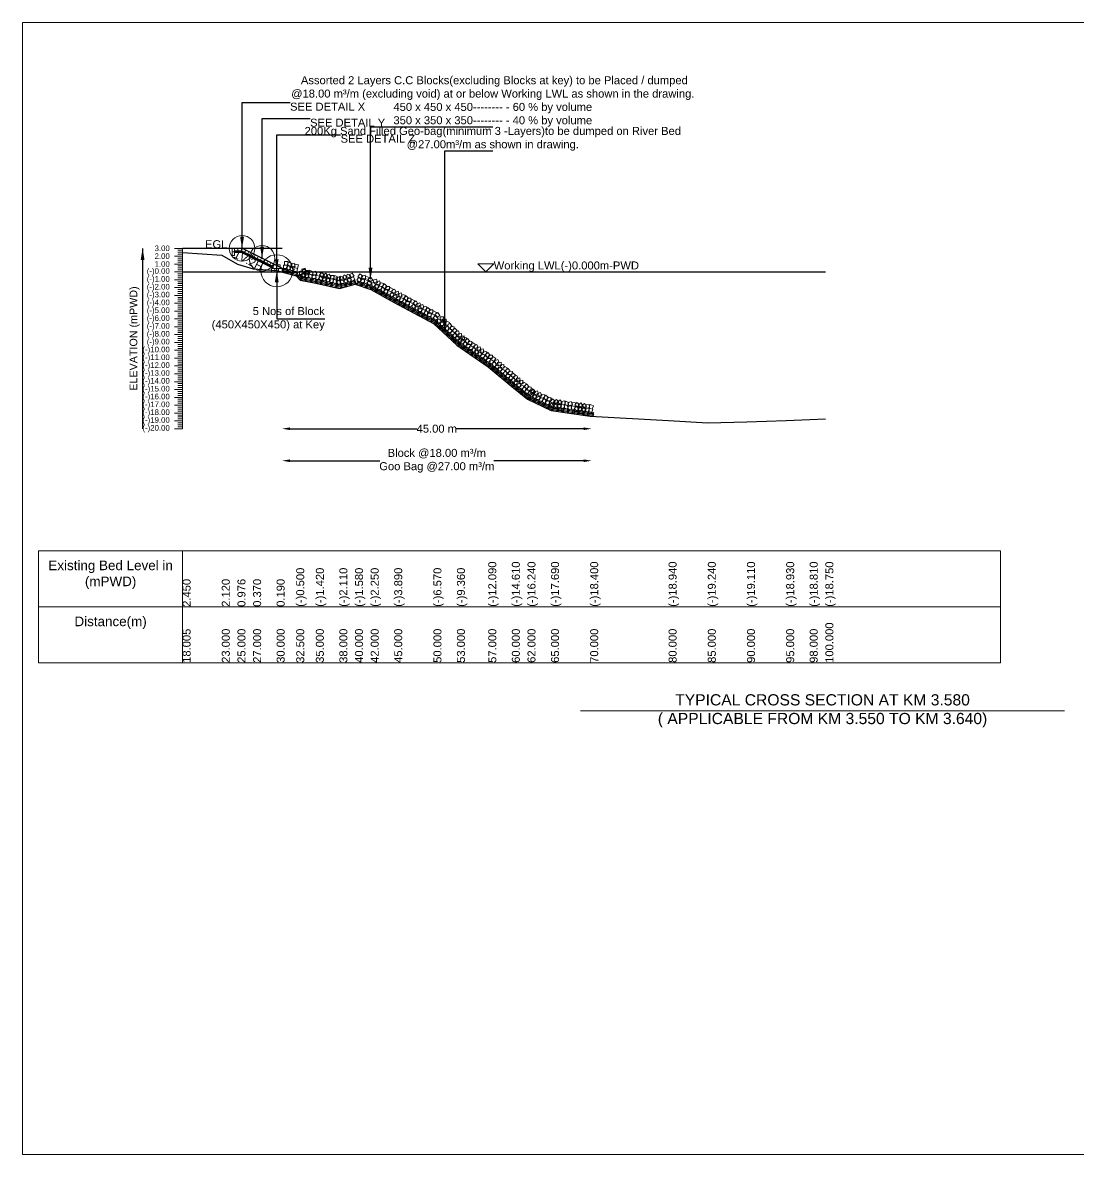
# Model space of a CAD drawing. Header units: inches. Extents: x 89000 to 845029, y -7071 to 0.
# Drawn here: x 280000 to 286599, y -7071 to 0 of the extents above; entities that cross this region are included whole.
import ezdxf

# ---------------------------------------------------------------- set-up
doc = ezdxf.new("R2010")
doc.units = ezdxf.units.IN
doc.header["$LTSCALE"] = 7
doc.header["$MEASUREMENT"] = 0
doc.header["$PDMODE"] = 3
for name, color, linetype, lineweight in [('Cross section Data Border', 7, 'Continuous', 9), ('Cross Section Labels', 7, 'Continuous', 9), ('Existing_Bed_Level for Xsection', 7, 'Continuous', 25), ('Long Section Labels', 7, 'Continuous', 9)]:
    doc.layers.add(name, color=color, linetype=linetype, lineweight=lineweight)
doc.styles.get("Standard").update_dxf_attribs({"font": 'arial.ttf'})
doc.dimstyles.new('Appron Lebeling Style', dxfattribs={"dimtxt": 50, "dimasz": 50, "dimexe": 0.18, "dimexo": 0.0625, "dimgap": 0.09, "dimtad": 0, "dimtih": 1, "dimtoh": 1, "dimdec": 4, "dimzin": 0, "dimdsep": 46, "dimtxsty": 'Standard', "dimcen": 0.09, "dimse1": 1, "dimse2": 1, "dimadec": 0, "dimazin": 0, "dimtfac": 1, "dimtdec": 4, "dimtofl": 0, "dimtmove": 0, "dimatfit": 3, "dimfxl": 1, "dimtolj": 1, "dimtzin": 0, "dimarcsym": 0})
doc.dimstyles.get("Standard").update_dxf_attribs({"dimtxt": 0.18, "dimasz": 0.18, "dimexe": 0.18, "dimexo": 0.0625, "dimgap": 0.09, "dimtad": 0, "dimtih": 1, "dimtoh": 1, "dimdec": 4, "dimzin": 0, "dimdsep": 46, "dimtxsty": 'Standard', "dimcen": 0.09, "dimadec": 0, "dimazin": 0, "dimtfac": 1, "dimtdec": 4, "dimtofl": 0, "dimtmove": 0, "dimatfit": 3, "dimfxl": 1, "dimtolj": 1, "dimtzin": 0, "dimarcsym": 0})

# ---------------------------------------------------------------- blocks, each defined once
blk = doc.blocks.new('*D63')
at = {"layer": 'Cross Section Labels', "color": 0, "lineweight": -2, "transparency": 16777216}
for p, q in [((281671.5, -2537.2), (282465.3, -2537.2)), ((283506.3, -2537.2), (282712.5, -2537.2))]:
    blk.add_line(p, q, dxfattribs=at)
at = {"layer": 'Cross Section Labels', "color": 0, "transparency": 16777216}
for points in [[(281671.5, -2528.9), (281671.5, -2545.6), (281621.5, -2537.2)], [(283506.3, -2528.9), (283506.3, -2545.6), (283556.3, -2537.2)]]:
    blk.add_solid(points, dxfattribs=at)
at = {"layer": 'Defpoints', "color": 0, "transparency": 16777216}
for p in [(281621.5, -1557.2), (283556.3, -2459.3), (283556.3, -2537.2)]:
    blk.add_point(p, dxfattribs=at)
at = {"layer": 'Cross Section Labels', "color": 0, "transparency": 16777216, "insert": (282588.9, -2537.2), "char_height": 50, "attachment_point": 5}
blk.add_mtext('\\A1;45.00 m', dxfattribs=at)
blk = doc.blocks.new('*D64')
at = {"layer": 'Cross Section Labels', "color": 0, "lineweight": -2, "transparency": 16777216}
for p, q in [((281671.5, -2737.2), (282233.3, -2737.2)), ((283506.3, -2737.2), (282944.5, -2737.2))]:
    blk.add_line(p, q, dxfattribs=at)
at = {"layer": 'Cross Section Labels', "color": 0, "transparency": 16777216}
for points in [[(281671.5, -2728.9), (281671.5, -2745.6), (281621.5, -2737.2)], [(283506.3, -2728.9), (283506.3, -2745.6), (283556.3, -2737.2)]]:
    blk.add_solid(points, dxfattribs=at)
at = {"layer": 'Defpoints', "color": 0, "transparency": 16777216}
for p in [(281621.5, -1557.2), (283556.3, -2459.3), (283556.3, -2737.2)]:
    blk.add_point(p, dxfattribs=at)
at = {"layer": 'Cross Section Labels', "color": 0, "transparency": 16777216, "insert": (282588.9, -2737.2), "char_height": 50, "attachment_point": 5}
blk.add_mtext('\\A1;Block @18.00 m³/m ^JGoo Bag @27.00 m³/m ', dxfattribs=at)

msp = doc.modelspace()

# ---------------------------------------------------------------- linework, layer by layer
at = {"layer": 'Cross section Data Border'}
msp.add_lwpolyline([(280100, -3300), (286112.80768, -3300), (286112.80768, -4000), (280100, -4000)], close=True, dxfattribs=at)
for points in [[(281000, -3300), (281000, -4000)], [(280100, -3650), (286112.80768, -3650)]]:
    msp.add_lwpolyline(points, dxfattribs=at)
at = {"layer": 'Cross Section Labels'}
for points in [[(280000, 0), (290000, 0), (290000, -7071), (280000, -7071)], [(282894.50855, -1557.24), (282944.50855, -1507.24), (282844.50855, -1507.24)]]:
    msp.add_lwpolyline(points, close=True, dxfattribs=at)
msp.add_lwpolyline([(283488, -4300), (285000, -4300), (286512, -4300)], dxfattribs=at)
for centre, radius in [((281371.60855, -1410.24), 80), ((281496.55855, -1472.715), 80), ((281588.43355, -1549.89), 100)]:
    msp.add_circle(centre, radius, dxfattribs=at)
at = {"layer": 'Existing_Bed_Level for Xsection'}
for points in [[(281621.50855, -1410.24), (281000, -1410.24)], [(281665.60855, -1557.24), (281374.71239, -1411.79192), (281371.60855, -1410.24), (281368.13835, -1410.24), (281324.03835, -1410.24)], [(281000, -1437.19), (281244.77666, -1453.36), (281342.77666, -1509.416), (281440.77666, -1539.11), (281587.77666, -1547.93), (281710.27666, -1581.74), (281734.77666, -1608.69), (281832.77666, -1626.82), (281979.77666, -1660.63), (282077.77666, -1634.66), (282175.77666, -1667.49), (282322.77666, -1747.85), (282567.77666, -1879.17), (282714.77666, -2015.88), (282910.77666, -2149.65), (283057.77666, -2273.13), (283155.77666, -2353), (283302.77666, -2424.05), (283547.77666, -2458.84), (284037.77666, -2485.3), (284282.77666, -2500), (284527.77666, -2493.63), (284772.77666, -2484.81), (284919.77666, -2478.93), (285017.77666, -2475.99)], [(281324.03835, -1424.94), (281368.13835, -1424.94), (281566.38355, -1524.0626)], [(281324.03835, -1429.84), (281366.98161, -1429.84), (281566.38355, -1529.54097)], [(281324.03835, -1434.74), (281365.82488, -1434.74), (281566.38355, -1535.01933)], [(281000, -1557.24), (285017.77666, -1557.24)]]:
    msp.add_lwpolyline(points, dxfattribs=at)
at = {"layer": 'Long Section Labels'}
for points in [[(281000, -1410.24), (280950, -1410.24)], [(281000, -2537.24), (281000, -2488.24), (281000, -2439.24), (281000, -2390.24), (281000, -2341.24), (281000, -2292.24), (281000, -2243.24), (281000, -2194.24), (281000, -2145.24), (281000, -2096.24), (281000, -2047.24), (281000, -1998.24), (281000, -1949.24), (281000, -1900.24), (281000, -1851.24), (281000, -1802.24), (281000, -1753.24), (281000, -1704.24), (281000, -1655.24), (281000, -1606.24), (281000, -1557.24), (281000, -1508.24), (281000, -1459.24), (281000, -1410.24)], [(281000, -1459.24), (280950, -1459.24)], [(281000, -1422.49), (280970, -1422.49)], [(281000, -1434.74), (280970, -1434.74)], [(281000, -1446.99), (280970, -1446.99)], [(281000, -1471.49), (280970, -1471.49)], [(281000, -1483.74), (280970, -1483.74)], [(281000, -1508.24), (280950, -1508.24)], [(281000, -1495.99), (280970, -1495.99)], [(281000, -1520.49), (280970, -1520.49)], [(281000, -1532.74), (280970, -1532.74)], [(281000, -1544.99), (280970, -1544.99)], [(281000, -1557.24), (280950, -1557.24)], [(281000, -1606.24), (280950, -1606.24)], [(281000, -1569.49), (280970, -1569.49)], [(281000, -1581.74), (280970, -1581.74)], [(281000, -1593.99), (280970, -1593.99)], [(281000, -1618.49), (280970, -1618.49)], [(281000, -1655.24), (280950, -1655.24)], [(281000, -1630.74), (280970, -1630.74)], [(281000, -1642.99), (280970, -1642.99)], [(281000, -1667.49), (280970, -1667.49)], [(281000, -1679.74), (280970, -1679.74)], [(281000, -1691.99), (280970, -1691.99)], [(281000, -1704.24), (280950, -1704.24)], [(281000, -1753.24), (280950, -1753.24)], [(281000, -1716.49), (280970, -1716.49)], [(281000, -1728.74), (280970, -1728.74)], [(281000, -1740.99), (280970, -1740.99)], [(281000, -1765.49), (280970, -1765.49)], [(281000, -1802.24), (280950, -1802.24)], [(281000, -1777.74), (280970, -1777.74)], [(281000, -1789.99), (280970, -1789.99)], [(281000, -1814.49), (280970, -1814.49)], [(281000, -1826.74), (280970, -1826.74)], [(281000, -1851.24), (280950, -1851.24)], [(281000, -1900.24), (280950, -1900.24)], [(281000, -1838.99), (280970, -1838.99)], [(281000, -1863.49), (280970, -1863.49)], [(281000, -1875.74), (280970, -1875.74)], [(281000, -1887.99), (280970, -1887.99)], [(281000, -1949.24), (280950, -1949.24)], [(281000, -1912.49), (280970, -1912.49)], [(281000, -1924.74), (280970, -1924.74)], [(281000, -1936.99), (280970, -1936.99)], [(281000, -1961.49), (280970, -1961.49)], [(281000, -1973.74), (280970, -1973.74)], [(281000, -1998.24), (280950, -1998.24)], [(281000, -2047.24), (280950, -2047.24)], [(281000, -1985.99), (280970, -1985.99)], [(281000, -2010.49), (280970, -2010.49)], [(281000, -2022.74), (280970, -2022.74)], [(281000, -2034.99), (280970, -2034.99)], [(281000, -2096.24), (280950, -2096.24)], [(281000, -2059.49), (280970, -2059.49)], [(281000, -2071.74), (280970, -2071.74)], [(281000, -2083.99), (280970, -2083.99)], [(281000, -2108.49), (280970, -2108.49)], [(281000, -2120.74), (280970, -2120.74)], [(281000, -2145.24), (280950, -2145.24)], [(281000, -2132.99), (280970, -2132.99)], [(281000, -2157.49), (280970, -2157.49)], [(281000, -2169.74), (280970, -2169.74)], [(281000, -2181.99), (280970, -2181.99)], [(281000, -2194.24), (280950, -2194.24)], [(281000, -2243.24), (280950, -2243.24)], [(281000, -2206.49), (280970, -2206.49)], [(281000, -2218.74), (280970, -2218.74)], [(281000, -2230.99), (280970, -2230.99)], [(281000, -2255.49), (280970, -2255.49)], [(281000, -2292.24), (280950, -2292.24)], [(281000, -2267.74), (280970, -2267.74)], [(281000, -2279.99), (280970, -2279.99)], [(281000, -2304.49), (280970, -2304.49)], [(281000, -2316.74), (280970, -2316.74)], [(281000, -2328.99), (280970, -2328.99)], [(281000, -2341.24), (280950, -2341.24)], [(281000, -2390.24), (280950, -2390.24)], [(281000, -2353.49), (280970, -2353.49)], [(281000, -2365.74), (280970, -2365.74)], [(281000, -2377.99), (280970, -2377.99)], [(281000, -2402.49), (280970, -2402.49)], [(281000, -2439.24), (280950, -2439.24)], [(281000, -2414.74), (280970, -2414.74)], [(281000, -2426.99), (280970, -2426.99)], [(281000, -2451.49), (280970, -2451.49)], [(281000, -2463.74), (280970, -2463.74)], [(281000, -2488.24), (280950, -2488.24)], [(281000, -2537.24), (280950, -2537.24)], [(281000, -2475.99), (280970, -2475.99)], [(281000, -2500.49), (280970, -2500.49)], [(281000, -2512.74), (280970, -2512.74)], [(281000, -2524.99), (280970, -2524.99)]]:
    msp.add_lwpolyline(points, dxfattribs=at)
for points in [[(281324.03835, -1410.24), (281309.33835, -1410.24), (281309.33835, -1432.29), (281324.03835, -1432.29)], [(281346.08835, -1410.24), (281324.03835, -1410.24), (281324.03835, -1424.94), (281346.08835, -1424.94)], [(281368.13835, -1410.24), (281346.08835, -1410.24), (281346.08835, -1424.94), (281368.13835, -1424.94)], [(281394.43451, -1421.65298), (281374.71239, -1411.79192), (281368.13835, -1424.94), (281387.86047, -1434.80106)], [(281324.03835, -1432.29), (281309.33835, -1432.29), (281309.33835, -1454.34), (281324.03835, -1454.34)], [(281414.15663, -1431.51404), (281394.43451, -1421.65298), (281387.86047, -1434.80106), (281407.58259, -1444.66212)], [(281433.87875, -1441.3751), (281414.15663, -1431.51404), (281407.58259, -1444.66212), (281427.30471, -1454.52318)], [(281453.60086, -1451.23616), (281433.87875, -1441.3751), (281427.30471, -1454.52318), (281447.02682, -1464.38424)], [(281473.32298, -1461.09722), (281453.60086, -1451.23616), (281447.02682, -1464.38424), (281466.74894, -1474.2453)], [(281493.0451, -1470.95828), (281473.32298, -1461.09722), (281466.74894, -1474.2453), (281486.47106, -1484.10636)], [(281512.76722, -1480.81934), (281493.0451, -1470.95828), (281486.47106, -1484.10636), (281506.19318, -1493.96742)], [(281532.48934, -1490.6804), (281512.76722, -1480.81934), (281506.19318, -1493.96742), (281525.9153, -1503.82848)], [(281552.21146, -1500.54146), (281532.48934, -1490.6804), (281525.9153, -1503.82848), (281545.63742, -1513.68954)], [(281571.93358, -1510.40252), (281552.21146, -1500.54146), (281545.63742, -1513.68954), (281565.35954, -1523.5506)], [(281577.40855, -1535.19), (281555.35855, -1535.19), (281555.35855, -1557.24), (281577.40855, -1557.24)], [(281588.43355, -1513.14), (281566.38355, -1513.14), (281566.38355, -1535.19), (281588.43355, -1535.19)], [(281599.45855, -1535.19), (281577.40855, -1535.19), (281577.40855, -1557.24), (281599.45855, -1557.24)], [(281610.48355, -1513.14), (281588.43355, -1513.14), (281588.43355, -1535.19), (281610.48355, -1535.19)], [(281621.50855, -1535.19), (281599.45855, -1535.19), (281599.45855, -1557.24), (281621.50855, -1557.24)], [(281652.82321, -1514.51199), (281630.7738, -1514.35112), (281630.61293, -1536.40054), (281652.66234, -1536.5614)], [(281658.68967, -1493.25671), (281636.64026, -1493.09584), (281636.47939, -1515.14525), (281658.5288, -1515.30612)], [(281678.0644, -1527.40333), (281659.05396, -1516.23168), (281647.88231, -1535.24212), (281666.89275, -1546.41377)], [(281683.93086, -1506.14804), (281664.92042, -1494.97639), (281653.74877, -1513.98683), (281672.75921, -1525.15848)], [(281692.13354, -1523.74992), (281670.78938, -1529.28428), (281676.32374, -1550.62844), (281697.6679, -1545.09408)], [(281698, -1502.49463), (281676.65584, -1508.02899), (281682.1902, -1529.37316), (281703.53436, -1523.8388)], [(281719.0448, -1535.36123), (281697.78951, -1529.49477), (281691.92306, -1550.75005), (281713.17834, -1556.61651)], [(281724.91126, -1514.10594), (281703.65597, -1508.23948), (281697.78951, -1529.49477), (281719.0448, -1535.36123)], [(281754.84886, -1571.21677), (281750.14853, -1549.67357), (281728.60533, -1554.37389), (281733.30566, -1575.91709)], [(281775.24098, -1557.11931), (281762.73853, -1538.9564), (281744.57562, -1551.45884), (281757.07807, -1569.62175)], [(281771.16454, -1556.38433), (281766.46421, -1534.84113), (281744.92101, -1539.54146), (281749.62134, -1561.08466)], [(281784.41631, -1553.79505), (281762.39169, -1552.73747), (281761.33411, -1574.76209), (281783.35873, -1575.81968)], [(281791.71012, -1546.43889), (281769.72901, -1548.18053), (281771.47065, -1570.16164), (281793.45176, -1568.42)], [(281817.9692, -1557.10496), (281798.06599, -1547.61472), (281788.57575, -1567.51793), (281808.47896, -1577.00817)], [(281831.67078, -1552.25161), (281810.88354, -1559.60642), (281818.23835, -1580.39366), (281839.02559, -1573.03885)], [(281771.22979, -1578.80139), (281758.72735, -1560.63848), (281740.56444, -1573.14093), (281753.06688, -1591.30384)], [(281768.10063, -1568.62749), (281746.07601, -1567.56991), (281745.01843, -1589.59453), (281767.04305, -1590.65211)], [(281787.69894, -1568.12097), (281765.71783, -1569.86261), (281767.45947, -1591.84372), (281789.44058, -1590.10208)], [(281813.95801, -1578.78705), (281794.0548, -1569.29681), (281784.56456, -1589.20002), (281804.46778, -1598.69026)], [(281827.65959, -1573.9337), (281806.87235, -1581.28851), (281814.22716, -1602.07574), (281835.0144, -1594.72094)], [(281857.33287, -1584.19975), (281835.84392, -1579.2573), (281830.90147, -1600.74624), (281852.39041, -1605.68869)], [(281862.27532, -1562.71081), (281840.78638, -1557.76835), (281835.84392, -1579.2573), (281857.33287, -1584.19975)], [(281881.18752, -1596.84913), (281865.03979, -1581.83404), (281850.02469, -1597.98177), (281866.17243, -1612.99687)], [(281886.12998, -1575.36019), (281869.98225, -1560.34509), (281854.96715, -1576.49283), (281871.11488, -1591.50793)], [(281890.59594, -1587.16432), (281871.90147, -1598.85701), (281883.59416, -1617.55149), (281902.28863, -1605.8588)], [(281895.5384, -1565.67538), (281876.84392, -1577.36807), (281888.53661, -1596.06255), (281907.23109, -1584.36986)], [(281923.78036, -1610.78916), (281912.07279, -1592.104), (281893.38763, -1603.81157), (281905.0952, -1622.49673)], [(281928.72282, -1589.30022), (281917.01524, -1570.61506), (281898.33008, -1582.32263), (281910.03765, -1601.00779)], [(281940.69476, -1600.82888), (281918.65899, -1601.621), (281919.45111, -1623.65677), (281941.48688, -1622.86464)], [(281945.63721, -1579.33993), (281923.60145, -1580.13206), (281924.39357, -1602.16782), (281946.42933, -1601.3757)], [(281966.46945, -1612.6174), (281946.994, -1602.2777), (281936.6543, -1621.75315), (281956.12975, -1632.09285)], [(281971.41191, -1591.12846), (281951.93646, -1580.78876), (281941.59676, -1600.26421), (281961.07221, -1610.60391)], [(281979.37188, -1589.2625), (281958.05758, -1594.91079), (281963.70587, -1616.22509), (281985.02017, -1610.5768)], [(281980.36757, -1608.35943), (281959.28251, -1614.81098), (281965.73406, -1635.89604), (281986.81913, -1629.44449)], [(281985.02017, -1610.5768), (281963.70587, -1616.22509), (281969.35416, -1637.53939), (281990.66846, -1631.8911)], [(281985.31003, -1586.87048), (281964.22496, -1593.32204), (281970.67652, -1614.4071), (281991.76158, -1607.95555)], [(282006.37276, -1589.32877), (281985.08644, -1583.57593), (281979.3336, -1604.86224), (282000.61991, -1610.61509)], [(282012.02105, -1610.64307), (281990.73473, -1604.89022), (281984.98189, -1626.17654), (282006.2682, -1631.92938)], [(282010.17953, -1576.37414), (281999.0944, -1595.43516), (282018.15542, -1606.52029), (282029.24055, -1587.45927)], [(282015.82782, -1597.68844), (282004.74269, -1616.74946), (282023.80371, -1627.83459), (282034.88884, -1608.77357)], [(282050.55167, -1581.79898), (282031.48183, -1570.72903), (282020.41188, -1589.79887), (282039.48172, -1600.86882)], [(282056.19996, -1603.11328), (282037.13012, -1592.04333), (282026.06017, -1611.11317), (282045.13001, -1622.18312)], [(282060.86994, -1565.10056), (282041.74599, -1576.07677), (282052.72221, -1595.20072), (282071.84615, -1584.22451)], [(282066.51823, -1586.41486), (282047.39428, -1597.39107), (282058.3705, -1616.51502), (282077.49444, -1605.5388)], [(282119.41491, -1602.40783), (282101.0346, -1590.22725), (282088.85401, -1608.60755), (282107.23432, -1620.78814)], [(282126.41908, -1581.49984), (282108.03877, -1569.31926), (282095.85818, -1587.69957), (282114.23849, -1599.88015)], [(282133.6606, -1599.51846), (282112.04904, -1603.89372), (282116.4243, -1625.50528), (282138.03586, -1621.13002)], [(282140.66477, -1578.61047), (282119.05321, -1582.98573), (282123.42847, -1604.59729), (282145.04003, -1600.22203)], [(282159.90652, -1612.56414), (282138.99853, -1605.55996), (282131.99435, -1626.46795), (282152.90234, -1633.47213)], [(282166.91069, -1591.65615), (282146.00271, -1584.65197), (282138.99853, -1605.55996), (282159.90652, -1612.56414)], [(282182.42127, -1627.46842), (282167.80662, -1610.95738), (282151.29558, -1625.57203), (282165.91023, -1642.08307)], [(282189.42545, -1606.56043), (282174.8108, -1590.04939), (282158.29975, -1604.66404), (282172.91441, -1621.17508)], [(282201.04496, -1622.4888), (282179.88269, -1628.68239), (282186.07627, -1649.84467), (282207.23855, -1643.65108)], [(282211.62172, -1603.14107), (282190.45945, -1609.33466), (282196.65303, -1630.49694), (282217.81531, -1624.30335)], [(282237.169, -1634.86921), (282230.95856, -1613.71187), (282209.80122, -1619.92231), (282216.01166, -1641.07965)], [(282256.14858, -1629.86128), (282234.7216, -1624.65678), (282229.51709, -1646.08376), (282250.94408, -1651.28827)], [(282226.59224, -1654.21694), (282220.3818, -1633.0596), (282199.22446, -1639.27004), (282205.4349, -1660.42738)], [(282245.57182, -1649.20901), (282224.14484, -1644.00451), (282218.94033, -1665.43149), (282240.36732, -1670.636)], [(282267.19135, -1667.5366), (282251.2434, -1652.30947), (282236.01627, -1668.25742), (282251.96422, -1683.48455)], [(282277.76811, -1648.18887), (282261.82016, -1632.96174), (282246.59303, -1648.90969), (282262.54098, -1664.13682)], [(282281.72323, -1667.20115), (282259.67892, -1667.70208), (282260.17985, -1689.74639), (282282.22416, -1689.24546)], [(282292.29999, -1647.85342), (282270.25568, -1648.35435), (282270.75661, -1670.39866), (282292.80092, -1669.89773)], [(282305.26151, -1684.66504), (282285.91378, -1674.08828), (282275.33703, -1693.43601), (282294.68476, -1704.01277)], [(282315.83827, -1665.31731), (282296.49054, -1654.74055), (282285.91378, -1674.08828), (282305.26151, -1684.66504)], [(282324.79963, -1703.3014), (282313.32111, -1684.47466), (282294.49437, -1695.95318), (282305.97289, -1714.77992)], [(282335.37639, -1683.95367), (282323.89787, -1665.12693), (282305.07113, -1676.60545), (282316.54965, -1695.43219)], [(282336.47908, -1696.52611), (282315.3168, -1702.7197), (282321.51039, -1723.88198), (282342.67266, -1717.68839)], [(282347.05583, -1677.17838), (282325.89356, -1683.37197), (282332.08714, -1704.53425), (282353.24942, -1698.34066)], [(282372.28016, -1708.49682), (282365.8954, -1687.39144), (282344.79002, -1693.77619), (282351.17477, -1714.88158)], [(282361.86336, -1727.93115), (282355.47861, -1706.82576), (282334.37322, -1713.21052), (282340.75798, -1734.3159)], [(282380.80099, -1722.76682), (282359.33181, -1717.73925), (282354.30423, -1739.20843), (282375.77342, -1744.23601)], [(282391.21779, -1703.3325), (282369.7486, -1698.30493), (282364.72103, -1719.77411), (282386.19022, -1724.80169)], [(282402.57097, -1740.91544), (282386.49795, -1725.82039), (282371.4029, -1741.89341), (282387.47592, -1756.98846)], [(282412.98777, -1721.48112), (282396.91475, -1706.38607), (282381.8197, -1722.45909), (282397.89272, -1737.55414)], [(282417.09959, -1740.46013), (282395.06017, -1741.14288), (282395.74292, -1763.18231), (282417.78235, -1762.49956)], [(282427.51639, -1721.02581), (282405.47696, -1721.70856), (282406.15972, -1743.74799), (282428.19914, -1743.06523)], [(282440.78114, -1757.72925), (282421.34682, -1747.31246), (282410.93002, -1766.74678), (282430.36434, -1777.16357)], [(282451.19793, -1738.29493), (282431.76361, -1727.87814), (282421.34682, -1747.31246), (282440.78114, -1757.72925)], [(282460.47232, -1776.2038), (282448.83889, -1757.47239), (282430.10748, -1769.10583), (282441.74091, -1787.83723)], [(282470.88912, -1756.76948), (282459.25568, -1738.03807), (282440.52427, -1749.6715), (282452.15771, -1768.40291)], [(282482.51228, -1749.89808), (282461.40181, -1756.26603), (282467.76976, -1777.37649), (282488.88022, -1771.00855)], [(282508.32041, -1781.4144), (282501.93565, -1760.30901), (282480.83027, -1766.69377), (282487.21502, -1787.79916)], [(282472.09548, -1769.3324), (282450.98501, -1775.70035), (282457.35296, -1796.81082), (282478.46343, -1790.44287)], [(282497.90361, -1800.84872), (282491.51886, -1779.74333), (282470.41347, -1786.12809), (282476.79823, -1807.23348)], [(282516.84124, -1795.68439), (282495.37206, -1790.65682), (282490.34448, -1812.12601), (282511.81367, -1817.15358)], [(282527.25804, -1776.25007), (282505.78885, -1771.2225), (282500.76128, -1792.69169), (282522.23047, -1797.71926)], [(282538.61122, -1813.83301), (282522.5382, -1798.73796), (282507.44315, -1814.81098), (282523.51617, -1829.90603)], [(282549.02802, -1794.39869), (282532.955, -1779.30364), (282517.85995, -1795.37666), (282533.93297, -1810.47171)], [(282553.13984, -1813.3777), (282531.10042, -1814.06046), (282531.78317, -1836.09988), (282553.8226, -1835.41713)], [(282563.55664, -1793.94338), (282541.51721, -1794.62614), (282542.19997, -1816.66556), (282564.23939, -1815.98281)], [(282576.82139, -1830.64683), (282557.38707, -1820.23003), (282546.97027, -1839.66435), (282566.40459, -1850.08115)], [(282587.23818, -1811.21251), (282567.80386, -1800.79571), (282557.38707, -1820.23003), (282576.82139, -1830.64683)], [(282596.51257, -1849.12137), (282584.87914, -1830.38996), (282566.14773, -1842.0234), (282577.78116, -1860.75481)], [(282606.92937, -1829.68705), (282595.29593, -1810.95564), (282576.56452, -1822.58908), (282588.19796, -1841.32049)], [(282631.21377, -1837.57993), (282609.17794, -1838.37037), (282609.96838, -1860.4062), (282632.00421, -1859.61575)], [(282616.19744, -1853.72652), (282594.16161, -1854.51696), (282594.95205, -1876.55279), (282616.98788, -1875.76234)], [(282633.14293, -1890.76958), (282632.33494, -1868.73439), (282610.29975, -1869.54238), (282611.10774, -1891.57757)], [(282652.77128, -1890.59067), (282633.28628, -1880.26896), (282622.96458, -1899.75395), (282642.44957, -1910.07566)], [(282648.15926, -1874.62299), (282647.35127, -1852.5878), (282625.31608, -1853.39579), (282626.12406, -1875.43098)], [(282667.7876, -1874.44408), (282648.30261, -1864.12237), (282637.98091, -1883.60736), (282657.4659, -1893.92907)], [(282669.21062, -1913.67859), (282657.50447, -1894.99254), (282638.81842, -1906.69869), (282650.52456, -1925.38474)], [(282684.22695, -1897.532), (282672.5208, -1878.84595), (282653.83474, -1890.5521), (282665.54089, -1909.23815)], [(282698.39377, -1900.78614), (282676.9052, -1895.84205), (282671.96111, -1917.33061), (282693.44967, -1922.27471)], [(282716.90549, -1923.50957), (282700.7589, -1908.49325), (282685.74257, -1924.63984), (282701.88916, -1939.65616)], [(282683.37744, -1916.93273), (282661.88887, -1911.98864), (282656.94478, -1933.4772), (282678.43334, -1938.4213)], [(282701.88916, -1939.65616), (282685.74257, -1924.63984), (282670.72624, -1940.78643), (282686.87283, -1955.80276)], [(282716.23516, -1962.53069), (282709.74735, -1941.45675), (282688.67341, -1947.94456), (282695.16123, -1969.0185)], [(282731.25149, -1946.3841), (282724.76368, -1925.31016), (282703.68974, -1931.79797), (282710.17755, -1952.87191)], [(282729.22357, -1958.84082), (282707.18774, -1959.63126), (282707.97818, -1981.66709), (282730.01401, -1980.87665)], [(282744.2399, -1942.69423), (282722.20407, -1943.48467), (282722.99451, -1965.5205), (282745.03034, -1964.73006)], [(282746.16906, -1995.88388), (282745.36107, -1973.84869), (282723.32588, -1974.65668), (282724.13387, -1996.69187)], [(282761.18539, -1979.73729), (282760.3774, -1957.7021), (282738.34221, -1958.51009), (282739.15019, -1980.54528)], [(282774.63245, -1970.08218), (282753.8219, -1962.7936), (282746.53331, -1983.60415), (282767.34386, -1990.89273)], [(282794.34272, -1990.44906), (282779.97125, -1973.72592), (282763.24811, -1988.09738), (282777.61957, -2004.82052)], [(282762.2024, -1988.29471), (282741.39185, -1981.00613), (282734.10326, -2001.81668), (282754.91381, -2009.10527)], [(282781.91266, -2008.66159), (282767.5412, -1991.93845), (282750.81806, -2006.30991), (282765.18952, -2023.03305)], [(282796.40698, -2009.75835), (282774.42044, -2008.08671), (282772.7488, -2030.07326), (282794.73534, -2031.7449)], [(282808.83704, -1991.54582), (282786.85049, -1989.87418), (282785.17885, -2011.86072), (282807.1654, -2013.53236)], [(282818.11171, -2029.45462), (282799.89918, -2017.02456), (282787.46913, -2035.2371), (282805.68166, -2047.66715)], [(282830.54177, -2011.24209), (282812.32924, -1998.81203), (282799.89918, -2017.02456), (282818.11171, -2029.45462)], [(282835.72029, -2049.92386), (282826.1509, -2030.05858), (282806.28562, -2039.62796), (282815.85501, -2059.49324)], [(282848.15034, -2031.71133), (282838.58095, -2011.84604), (282818.71567, -2021.41543), (282828.28506, -2041.28071)], [(282848.00999, -2044.33126), (282826.34078, -2048.41146), (282830.42098, -2070.08066), (282852.09019, -2066.00046)], [(282860.44004, -2026.11873), (282838.77083, -2030.19893), (282842.85104, -2051.86813), (282864.52024, -2047.78793)], [(282882.73977, -2060.20773), (282878.64231, -2038.54178), (282856.97637, -2042.63924), (282861.07382, -2064.30519)], [(282902.12017, -2057.09255), (282881.30962, -2049.80397), (282874.02103, -2070.61452), (282894.83158, -2077.9031)], [(282870.30972, -2078.42026), (282866.21226, -2056.75431), (282844.54631, -2060.85177), (282848.64377, -2082.51772)], [(282889.69011, -2075.30508), (282868.87956, -2068.0165), (282861.59098, -2088.82705), (282882.40153, -2096.11563)], [(282909.40038, -2095.67196), (282895.02892, -2078.94882), (282878.30577, -2093.32028), (282892.67724, -2110.04342)], [(282921.83043, -2077.45943), (282907.45897, -2060.73628), (282890.73583, -2075.10775), (282905.10729, -2091.83089)], [(282923.8947, -2096.76872), (282901.90816, -2095.09708), (282900.23652, -2117.08362), (282922.22306, -2118.75526)], [(282936.32475, -2078.55619), (282914.33821, -2076.88455), (282912.66657, -2098.87109), (282934.65311, -2100.54273)], [(282945.59943, -2116.46498), (282927.3869, -2104.03493), (282914.95685, -2122.24746), (282933.16938, -2134.67752)], [(282958.02949, -2098.25245), (282939.81695, -2085.8224), (282927.3869, -2104.03493), (282945.59943, -2116.46498)], [(282978.39625, -2125.33637), (282970.85324, -2104.61668), (282950.13355, -2112.15969), (282957.67656, -2132.87938)], [(282991.1819, -2120.99576), (282969.21404, -2122.8972), (282971.11548, -2144.86506), (282993.08334, -2142.96363)], [(282964.21386, -2142.22016), (282956.67085, -2121.50047), (282935.95116, -2129.04348), (282943.49417, -2149.76317)], [(282976.99952, -2137.87956), (282955.03165, -2139.78099), (282956.93309, -2161.74886), (282978.90095, -2159.84742)], [(282995.79273, -2174.0203), (282993.8738, -2152.05396), (282971.90746, -2153.97288), (282973.82639, -2175.93923)], [(283015.38704, -2172.8511), (282995.40601, -2163.52582), (282986.08073, -2183.50685), (283006.06177, -2192.83213)], [(283009.97512, -2157.13651), (283008.05619, -2135.17016), (282986.08985, -2137.08909), (282988.00877, -2159.05543)], [(283029.56943, -2155.96731), (283009.5884, -2146.64203), (283000.26312, -2166.62306), (283020.24415, -2175.94834)], [(283032.97053, -2195.08002), (283020.33634, -2177.00851), (283002.26483, -2189.6427), (283014.89902, -2207.71422)], [(283047.15292, -2178.19623), (283034.51873, -2160.12472), (283016.44721, -2172.75891), (283029.08141, -2190.83042)], [(283061.4659, -2180.73132), (283039.75522, -2176.87791), (283035.90181, -2198.58859), (283057.61249, -2202.442)], [(283081.10074, -2202.49164), (283064.21695, -2188.30925), (283050.03456, -2205.19304), (283066.91835, -2219.37543)], [(283047.28352, -2197.61511), (283025.57284, -2193.7617), (283021.71943, -2215.47238), (283043.43011, -2219.32579)], [(283066.91835, -2219.37543), (283050.03456, -2205.19304), (283035.85218, -2222.07684), (283052.73597, -2236.25922)], [(283082.40041, -2241.49686), (283074.8574, -2220.77717), (283054.13771, -2228.32018), (283061.68072, -2249.03987)], [(283096.58279, -2224.61307), (283089.03978, -2203.89338), (283068.32009, -2211.43639), (283075.8631, -2232.15608)], [(283094.64814, -2236.60511), (283072.71091, -2238.83231), (283074.93811, -2260.76954), (283096.87534, -2258.54234)], [(283108.57843, -2219.51273), (283086.6412, -2221.73993), (283088.8684, -2243.67716), (283110.80563, -2241.44996)], [(283113.97557, -2272.463), (283111.7309, -2250.52756), (283089.79545, -2252.77222), (283092.04012, -2274.70767)], [(283127.90586, -2255.37062), (283125.66119, -2233.43517), (283103.72574, -2235.67984), (283105.97041, -2257.61529)], [(283133.55037, -2271.00318), (283113.43316, -2261.97542), (283104.40541, -2282.09263), (283124.52261, -2291.12039)], [(283147.48066, -2253.9108), (283127.36346, -2244.88304), (283118.3357, -2265.00025), (283138.45291, -2274.02801)], [(283165.39207, -2275.87636), (283152.49111, -2257.99431), (283134.60906, -2270.89527), (283147.51002, -2288.77732)], [(283151.46178, -2292.96874), (283138.56082, -2275.08669), (283120.67877, -2287.98765), (283133.57973, -2305.8697)], [(283165.8108, -2295.29117), (283144.04533, -2291.76034), (283140.5145, -2313.52581), (283162.27997, -2317.05664)], [(283179.74109, -2278.19878), (283157.97562, -2274.66796), (283154.44479, -2296.43343), (283176.21026, -2299.96426)], [(283185.76637, -2316.75773), (283168.67399, -2302.82744), (283154.7437, -2319.91982), (283171.83608, -2333.85011)], [(283197.00873, -2328.43559), (283184.60261, -2310.20675), (283166.37377, -2322.61287), (283178.77989, -2340.84171)], [(283199.69666, -2299.66535), (283182.60428, -2285.73506), (283168.67399, -2302.82744), (283185.76637, -2316.75773)], [(283206.6042, -2308.58289), (283194.19808, -2290.35405), (283175.96924, -2302.76017), (283188.37536, -2320.98901)], [(283208.33455, -2321.08442), (283187.50867, -2328.32909), (283194.75333, -2349.15497), (283215.57922, -2341.91031)], [(283217.93002, -2301.23173), (283197.10414, -2308.47639), (283204.3488, -2329.30227), (283225.17468, -2322.05761)], [(283235.43731, -2351.4946), (283228.17607, -2330.67449), (283207.35596, -2337.93573), (283214.61721, -2358.75584)], [(283245.03278, -2331.6419), (283237.77154, -2310.82179), (283216.95143, -2318.08304), (283224.21268, -2338.90315)], [(283263.73803, -2325.69062), (283242.07748, -2321.56471), (283237.95157, -2343.22526), (283259.61212, -2347.35117)], [(283286.24748, -2342.91354), (283269.55763, -2328.50343), (283255.14751, -2345.19328), (283271.83736, -2359.60339)], [(283254.14256, -2345.54331), (283232.48201, -2341.4174), (283228.3561, -2363.07795), (283250.01665, -2367.20386)], [(283276.65201, -2362.76624), (283259.96216, -2348.35612), (283245.55204, -2365.04597), (283262.24189, -2379.45608)], [(283291.14891, -2361.70412), (283269.15727, -2363.30738), (283270.76053, -2385.29902), (283292.75217, -2383.69576)], [(283300.74438, -2341.85143), (283278.75274, -2343.45469), (283280.356, -2365.44632), (283302.34764, -2363.84307)], [(283315.5315, -2377.96843), (283295.6788, -2368.37296), (283286.08333, -2388.22565), (283305.93603, -2397.82112)], [(283325.74822, -2386.85065), (283308.38388, -2373.26087), (283294.79409, -2390.6252), (283312.15843, -2404.21499)], [(283325.12697, -2358.11573), (283305.27427, -2348.52026), (283295.6788, -2368.37296), (283315.5315, -2377.96843)], [(283328.84822, -2365.01965), (283311.48388, -2351.42987), (283297.8941, -2368.79421), (283315.25843, -2382.38399)], [(283334.30033, -2376.40196), (283316.66618, -2389.63975), (283329.90398, -2407.2739), (283347.53813, -2394.03611)], [(283337.40033, -2354.57096), (283319.76618, -2367.80875), (283333.00398, -2385.4429), (283350.63813, -2372.20511)], [(283369.37087, -2397.12382), (283356.11904, -2379.50021), (283338.49543, -2392.75204), (283351.74727, -2410.37565)], [(283372.47087, -2375.29282), (283359.21904, -2357.66921), (283341.59544, -2370.92105), (283354.84727, -2388.54465)], [(283385.37847, -2385.76332), (283363.48954, -2388.42362), (283366.14983, -2410.31255), (283388.03877, -2407.65225)], [(283388.47847, -2363.93232), (283366.58954, -2366.59262), (283369.24984, -2388.48155), (283391.13877, -2385.82125)], [(283412.06103, -2395.32077), (283391.77798, -2386.67205), (283383.12926, -2406.9551), (283403.41232, -2415.60382)], [(283415.16104, -2373.48977), (283394.87799, -2364.84105), (283386.22927, -2385.1241), (283406.51232, -2393.77282)], [(283425.54743, -2389.89809), (283405.0863, -2398.11666), (283413.30487, -2418.57778), (283433.76599, -2410.35921)], [(283428.64743, -2368.06709), (283408.1863, -2376.28566), (283416.40487, -2396.74678), (283436.866, -2388.52822)], [(283453.72265, -2397.97244), (283431.89165, -2394.87244), (283428.79165, -2416.70344), (283450.62264, -2419.80344)], [(283456.82265, -2376.14144), (283434.99165, -2373.04144), (283431.89165, -2394.87244), (283453.72265, -2397.97244)], [(283478.56521, -2408.55066), (283461.20087, -2394.96088), (283447.61108, -2412.32522), (283464.97542, -2425.915)], [(283481.66521, -2386.71966), (283464.30087, -2373.12988), (283450.71108, -2390.49422), (283468.07542, -2404.084)], [(283487.11732, -2398.10197), (283469.48317, -2411.33976), (283482.72096, -2428.97391), (283500.35512, -2415.73612)], [(283490.21732, -2376.27097), (283472.58317, -2389.50876), (283485.82097, -2407.14292), (283503.45512, -2393.90512)], [(283522.18786, -2418.82383), (283508.93603, -2401.20022), (283491.31242, -2414.45206), (283504.56426, -2432.07566)], [(283525.28786, -2396.99283), (283512.03603, -2379.36923), (283494.41242, -2392.62106), (283507.66426, -2410.24466)], [(283541.29546, -2385.63233), (283519.40653, -2388.29263), (283522.06682, -2410.18156), (283543.95576, -2407.52126)], [(283567.97802, -2395.18978), (283547.69497, -2386.54106), (283539.04625, -2406.82411), (283559.32931, -2415.47283)], [(283538.19546, -2407.46333), (283516.30652, -2410.12363), (283518.96682, -2432.01256), (283540.85575, -2429.35226)], [(283564.87802, -2417.02078), (283544.59497, -2408.37206), (283535.94625, -2428.65511), (283556.2293, -2437.30383)]]:
    msp.add_lwpolyline(points, close=True, dxfattribs=at)
for centre, major_axis in [((281638.33612, -1557.56368), (15.71946, -4.33857)), ((281640.55234, -1549.53391), (15.71946, -4.33857)), ((281642.76855, -1541.50414), (15.71946, -4.33857)), ((281671.99127, -1558.21105), (15.71946, -4.33857)), ((281674.20748, -1550.18128), (15.71946, -4.33857)), ((281705.64641, -1558.85842), (15.71946, -4.33857)), ((281669.77505, -1566.24083), (15.71946, -4.33857)), ((281701.21398, -1574.91797), (15.71946, -4.33857)), ((281703.43019, -1566.8882), (15.71946, -4.33857)), ((281728.19991, -1595.26386), (10.96941, -12.06635)), ((281734.36362, -1589.6605), (10.96941, -12.06635)), ((281740.52732, -1584.05713), (10.96941, -12.06635)), ((281753.48559, -1607.91548), (16.03511, -2.96649)), ((281755.00092, -1599.72447), (16.03511, -2.96649)), ((281756.51626, -1591.53346), (16.03511, -2.96649)), ((281785.5558, -1613.84847), (16.03511, -2.96649)), ((281787.07114, -1605.65746), (16.03511, -2.96649)), ((281788.58647, -1597.46645), (16.03511, -2.96649)), ((281817.62602, -1619.78146), (16.03511, -2.96649)), ((281819.14135, -1611.59045), (16.03511, -2.96649)), ((281820.65669, -1603.39944), (16.03511, -2.96649)), ((281849.72817, -1626.4451), (15.89227, -3.65522)), ((281851.59532, -1618.32706), (15.89227, -3.65522)), ((281853.46247, -1610.20901), (15.89227, -3.65522)), ((281883.37985, -1625.6375), (15.89227, -3.65522)), ((281885.247, -1617.51945), (15.89227, -3.65522)), ((281917.03153, -1624.8299), (15.89227, -3.65522)), ((281948.81607, -1632.14034), (15.89227, -3.65522)), ((282033.6819, -1624.8013), (15.76311, 4.17722)), ((282065.20812, -1616.44685), (15.76311, 4.17722)), ((282067.34191, -1624.49892), (15.76311, 4.17722)), ((282069.47571, -1632.55099), (15.76311, 4.17722)), ((282105.57479, -1630.79488), (15.46262, -5.17998)), ((282108.22081, -1622.89631), (15.46262, -5.17998)), ((282139.14605, -1633.25627), (15.46262, -5.17998)), ((281881.5127, -1633.75554), (15.89227, -3.65522)), ((281913.29723, -1641.06599), (15.89227, -3.65522)), ((281915.16438, -1632.94794), (15.89227, -3.65522)), ((281945.08177, -1648.37643), (15.89227, -3.65522)), ((281946.94892, -1640.25838), (15.89227, -3.65522)), ((281976.8663, -1655.68687), (15.89227, -3.65522)), ((281978.73345, -1647.56883), (15.89227, -3.65522)), ((281980.6006, -1639.45078), (15.89227, -3.65522)), ((282002.15568, -1633.15575), (15.76311, 4.17722)), ((282004.28948, -1641.20782), (15.76311, 4.17722)), ((282006.42328, -1649.25988), (15.76311, 4.17722)), ((282035.8157, -1632.85337), (15.76311, 4.17722)), ((282037.9495, -1640.90544), (15.76311, 4.17722)), ((282102.92876, -1638.69346), (15.46262, -5.17998)), ((282133.854, -1649.05341), (15.46262, -5.17998)), ((282136.50002, -1641.15484), (15.46262, -5.17998)), ((282164.77924, -1659.41337), (15.46262, -5.17998)), ((282167.42526, -1651.51479), (15.46262, -5.17998)), ((282170.07129, -1643.61622), (15.46262, -5.17998)), ((282194.99092, -1673.24707), (14.30872, -7.8221)), ((282198.98658, -1665.93793), (14.30872, -7.8221)), ((282202.98225, -1658.62879), (14.30872, -7.8221)), ((282223.60836, -1688.89128), (14.30872, -7.8221)), ((282227.60402, -1681.58213), (14.30872, -7.8221)), ((282231.59969, -1674.27299), (14.30872, -7.8221)), ((282252.2258, -1704.53548), (14.30872, -7.8221)), ((282256.22147, -1697.22634), (14.30872, -7.8221)), ((282260.21713, -1689.91719), (14.30872, -7.8221)), ((282288.83457, -1705.56139), (14.30872, -7.8221)), ((282280.84325, -1720.17968), (14.30872, -7.8221)), ((282284.83891, -1712.87054), (14.30872, -7.8221)), ((282309.46069, -1735.82388), (14.30872, -7.8221)), ((282313.45635, -1728.51474), (14.30872, -7.8221)), ((282317.45202, -1721.2056), (14.30872, -7.8221)), ((282338.10746, -1751.34174), (14.37276, -7.7038)), ((282342.04269, -1743.99988), (14.37276, -7.7038)), ((282345.97793, -1736.65803), (14.37276, -7.7038)), ((282366.85298, -1766.74934), (14.37276, -7.7038)), ((282370.78821, -1759.40748), (14.37276, -7.7038)), ((282374.72345, -1752.06563), (14.37276, -7.7038)), ((282399.53373, -1774.81508), (14.37276, -7.7038)), ((282403.46897, -1767.47322), (14.37276, -7.7038)), ((282395.5985, -1782.15693), (14.37276, -7.7038)), ((282424.34402, -1797.56453), (14.37276, -7.7038)), ((282428.27925, -1790.22268), (14.37276, -7.7038)), ((282432.21449, -1782.88082), (14.37276, -7.7038)), ((282453.08954, -1812.97213), (14.37276, -7.7038)), ((282457.02477, -1805.63028), (14.37276, -7.7038)), ((282460.96001, -1798.28842), (14.37276, -7.7038)), ((282481.83506, -1828.37973), (14.37276, -7.7038)), ((282485.7703, -1821.03788), (14.37276, -7.7038)), ((282489.70553, -1813.69602), (14.37276, -7.7038)), ((282510.58058, -1843.78733), (14.37276, -7.7038)), ((282514.51582, -1836.44548), (14.37276, -7.7038)), ((282518.45105, -1829.10362), (14.37276, -7.7038)), ((282547.19657, -1844.51122), (14.37276, -7.7038)), ((282539.3261, -1859.19493), (14.37276, -7.7038)), ((282543.26134, -1851.85308), (14.37276, -7.7038)), ((282568.07162, -1874.60253), (14.37276, -7.7038)), ((282572.00686, -1867.26067), (14.37276, -7.7038)), ((282575.94209, -1859.91882), (14.37276, -7.7038)), ((282593.10599, -1897.0385), (11.9413, -11.10541)), ((282598.77883, -1890.93867), (11.9413, -11.10541)), ((282604.45166, -1884.83885), (11.9413, -11.10541)), ((282616.98859, -1919.24932), (11.9413, -11.10541)), ((282622.66143, -1913.14949), (11.9413, -11.10541)), ((282628.33426, -1907.04967), (11.9413, -11.10541)), ((282640.87119, -1941.46013), (11.9413, -11.10541)), ((282646.54403, -1935.36031), (11.9413, -11.10541)), ((282652.21686, -1929.26049), (11.9413, -11.10541)), ((282664.75379, -1963.67095), (11.9413, -11.10541)), ((282670.42663, -1957.57113), (11.9413, -11.10541)), ((282676.09946, -1951.47131), (11.9413, -11.10541)), ((282688.63639, -1985.88177), (11.9413, -11.10541)), ((282694.30923, -1979.78195), (11.9413, -11.10541)), ((282699.98206, -1973.68213), (11.9413, -11.10541)), ((282712.51899, -2008.09259), (11.9413, -11.10541)), ((282718.19183, -2001.99277), (11.9413, -11.10541)), ((282723.86467, -1995.89294), (11.9413, -11.10541)), ((282738.31705, -2026.90373), (13.46918, -9.19271)), ((282743.01285, -2020.02344), (13.46918, -9.19271)), ((282747.70865, -2013.14315), (13.46918, -9.19271)), ((282765.25541, -2045.28916), (13.46918, -9.19271)), ((282769.9512, -2038.40887), (13.46918, -9.19271)), ((282774.647, -2031.52858), (13.46918, -9.19271)), ((282796.88956, -2056.7943), (13.46918, -9.19271)), ((282801.58536, -2049.91401), (13.46918, -9.19271)), ((282792.19376, -2063.67459), (13.46918, -9.19271)), ((282819.13212, -2082.06002), (13.46918, -9.19271)), ((282823.82792, -2075.17973), (13.46918, -9.19271)), ((282828.52372, -2068.29944), (13.46918, -9.19271)), ((282846.07048, -2100.44544), (13.46918, -9.19271)), ((282850.76628, -2093.56516), (13.46918, -9.19271)), ((282855.46207, -2086.68487), (13.46918, -9.19271)), ((282873.00884, -2118.83087), (13.46918, -9.19271)), ((282877.70463, -2111.95058), (13.46918, -9.19271)), ((282882.40043, -2105.07029), (13.46918, -9.19271)), ((282904.64299, -2130.33601), (13.46918, -9.19271)), ((282909.33879, -2123.45572), (13.46918, -9.19271)), ((282899.94719, -2137.2163), (13.46918, -9.19271)), ((282926.21258, -2157.17674), (12.4865, -10.48866)), ((282931.57037, -2150.79842), (12.4865, -10.48866)), ((282936.92816, -2144.4201), (12.4865, -10.48866)), ((282951.18559, -2178.15406), (12.4865, -10.48866)), ((282956.54338, -2171.77574), (12.4865, -10.48866)), ((282961.90117, -2165.39742), (12.4865, -10.48866)), ((282976.15859, -2199.13139), (12.4865, -10.48866)), ((282981.51638, -2192.75307), (12.4865, -10.48866)), ((282986.87417, -2186.37474), (12.4865, -10.48866)), ((283001.1316, -2220.10871), (12.4865, -10.48866)), ((283006.48939, -2213.73039), (12.4865, -10.48866)), ((283011.84718, -2207.35207), (12.4865, -10.48866)), ((283026.1046, -2241.08604), (12.4865, -10.48866)), ((283031.46239, -2234.70771), (12.4865, -10.48866)), ((283036.82018, -2228.32939), (12.4865, -10.48866)), ((283051.0776, -2262.06336), (12.4865, -10.48866)), ((283056.43539, -2255.68504), (12.4865, -10.48866)), ((283061.79318, -2249.30672), (12.4865, -10.48866)), ((283086.72077, -2269.85419), (12.64077, -10.30222)), ((283076.19566, -2282.76843), (12.64077, -10.30222)), ((283081.45821, -2276.31131), (12.64077, -10.30222)), ((283101.47719, -2303.37288), (12.64077, -10.30222)), ((283106.73974, -2296.91576), (12.64077, -10.30222)), ((283112.0023, -2290.45864), (12.64077, -10.30222)), ((283126.75872, -2323.97733), (12.64077, -10.30222)), ((283132.02128, -2317.5202), (12.64077, -10.30222)), ((283137.28383, -2311.06308), (12.64077, -10.30222)), ((283152.04025, -2344.58177), (12.64077, -10.30222)), ((283157.30281, -2338.12465), (12.64077, -10.30222)), ((283162.56536, -2331.66753), (12.64077, -10.30222)), ((283179.55745, -2359.86806), (14.68217, -7.09638)), ((283183.18241, -2352.36816), (14.68217, -7.09638)), ((283186.80736, -2344.86825), (14.68217, -7.09638)), ((283208.92179, -2374.06083), (14.68217, -7.09638)), ((283212.54675, -2366.56092), (14.68217, -7.09638)), ((283216.1717, -2359.06102), (14.68217, -7.09638)), ((283238.28613, -2388.25359), (14.68217, -7.09638)), ((283241.91109, -2380.75369), (14.68217, -7.09638)), ((283245.53604, -2373.25378), (14.68217, -7.09638)), ((283267.65047, -2402.44636), (14.68217, -7.09638)), ((283271.27543, -2394.94645), (14.68217, -7.09638)), ((283274.90038, -2387.44655), (14.68217, -7.09638)), ((283300.63977, -2409.13922), (14.68217, -7.09638)), ((283304.26473, -2401.63931), (14.68217, -7.09638)), ((283329.66581, -2406.83435), (16.14524, -2.29262)), ((283297.01482, -2416.63912), (14.68217, -7.09638)), ((283327.32359, -2423.32888), (16.14524, -2.29262)), ((283328.4947, -2415.08162), (16.14524, -2.29262)), ((283359.61406, -2427.91413), (16.14524, -2.29262)), ((283360.78518, -2419.66686), (16.14524, -2.29262)), ((283361.95629, -2411.4196), (16.14524, -2.29262)), ((283391.90454, -2432.49938), (16.14524, -2.29262)), ((283393.07565, -2424.25211), (16.14524, -2.29262)), ((283394.24676, -2416.00484), (16.14524, -2.29262)), ((283424.19501, -2437.08462), (16.14524, -2.29262)), ((283425.36612, -2428.83736), (16.14524, -2.29262)), ((283426.53723, -2420.59009), (16.14524, -2.29262)), ((283456.48548, -2441.66987), (16.14524, -2.29262)), ((283457.65659, -2433.4226), (16.14524, -2.29262)), ((283458.8277, -2425.17534), (16.14524, -2.29262)), ((283488.77595, -2446.25512), (16.14524, -2.29262)), ((283489.94706, -2438.00785), (16.14524, -2.29262)), ((283491.11818, -2429.76059), (16.14524, -2.29262)), ((283521.06642, -2450.84036), (16.14524, -2.29262)), ((283522.23754, -2442.5931), (16.14524, -2.29262)), ((283523.40865, -2434.34583), (16.14524, -2.29262)), ((283553.03869, -2454.95308), (16.28348, -0.87931)), ((283553.48786, -2446.6352), (16.28348, -0.87931)), ((283553.93702, -2438.31732), (16.28348, -0.87931))]:
    msp.add_ellipse(centre, major_axis=major_axis, ratio=0.255, dxfattribs=at)

# ---------------------------------------------------------------- texts
at = {"layer": 'Cross section Data Border', "char_height": 60, "width": 800, "attachment_point": 5}
for s, insert in [('Existing Bed Level in (mPWD)', (280550, -3450)), ('Distance(m)', (280550, -3750))]:
    msp.add_mtext(s, dxfattribs=dict(at, insert=insert))
at = {"layer": 'Cross Section Labels'}
for s, insert, char_height, attachment_point in [(' Assorted 2 Layers C.C Blocks(excluding Blocks at key) to be Placed / dumped^J@18.00 m³/m (excluding void) at or below Working LWL as shown in the drawing.^J450 x 450 x 450-------- - 60 % by volume^J350 x 350 x 350-------- - 40 % by volume', (282938.90856, -650), 50, 8), ('SEE DETAIL X', (281671.60855, -500), 50, 1), ('SEE DETAIL Y', (281796.55855, -600), 50, 1), ('200Kg Sand Filled Geo-bag(minimum 3 -Layers)to be dumped on River Bed^J@27.00m³/m as shown in drawing.', (282938.90856, -800), 50, 8), ('SEE DETAIL Z', (281987.65855, -700), 50, 1), ('EGL', (281279.93835, -1410.24), 50, 9), ('Working LWL(-)0.000m-PWD', (282944.50855, -1557.24), 50, 7), ('5 Nos of Block ^J(450X450X450) at Key', (281888.43355, -1851.24), 50, 6), ('TYPICAL CROSS SECTION AT KM 3.580^J( APPLICABLE FROM KM 3.550 TO KM 3.640)', (285000, -4300), 70, 5)]:
    msp.add_mtext(s, dxfattribs=dict(at, insert=insert, char_height=char_height, attachment_point=attachment_point))
at = {"layer": 'Cross Section Labels', "insert": (281423.12681, -1463.39097), "char_height": 50, "attachment_point": 2, "rotation": 333.434948823}
msp.add_mtext('1V:2H', dxfattribs=at)
at = {"layer": 'Long Section Labels', "char_height": 35, "attachment_point": 6}
for s, insert in [('3.00', (280920, -1410.24)), ('2.00', (280920, -1459.24)), ('(-)0.00', (280920, -1557.24)), ('1.00', (280920, -1508.24)), ('(-)1.00', (280920, -1606.24)), ('(-)2.00', (280920, -1655.24)), ('(-)3.00', (280920, -1704.24)), ('(-)4.00', (280920, -1753.24)), ('(-)5.00', (280920, -1802.24)), ('(-)6.00', (280920, -1851.24)), ('(-)7.00', (280920, -1900.24)), ('(-)8.00', (280920, -1949.24)), ('(-)9.00', (280920, -1998.24)), ('(-)10.00', (280920, -2047.24)), ('(-)11.00', (280920, -2096.24)), ('(-)12.00', (280920, -2145.24)), ('(-)13.00', (280920, -2194.24)), ('(-)14.00', (280920, -2243.24)), ('(-)15.00', (280920, -2292.24)), ('(-)16.00', (280920, -2341.24)), ('(-)17.00', (280920, -2390.24)), ('(-)18.00', (280920, -2439.24)), ('(-)19.00', (280920, -2488.24)), ('(-)20.00', (280920, -2537.24))]:
    msp.add_mtext(s, dxfattribs=dict(at, insert=insert))
at = {"layer": 'Long Section Labels', "rotation": 90}
for s, insert, char_height, attachment_point in [('ELEVATION (mPWD)', (280700, -1973.74), 48, 5), ('(-)12.090', (282910.77666, -3650), 50, 1), ('(-)14.610', (283057.77666, -3650), 50, 1), ('(-)16.240', (283155.77666, -3650), 50, 1), ('(-)17.690', (283302.77666, -3650), 50, 1), ('(-)18.400', (283547.77666, -3650), 50, 1), ('(-)18.940', (284037.77666, -3650), 50, 1), ('(-)19.240', (284282.77666, -3650), 50, 1), ('(-)19.110', (284527.77666, -3650), 50, 1), ('(-)18.930', (284772.77666, -3650), 50, 1), ('(-)18.810', (284919.77666, -3650), 50, 1), ('(-)18.750', (285017.77666, -3650), 50, 1), ('(-)0.500', (281710.27666, -3650), 50, 1), ('(-)1.420', (281832.77666, -3650), 50, 1), ('(-)2.110', (281979.77666, -3650), 50, 1), ('(-)1.580', (282077.77666, -3650), 50, 1), ('(-)2.250', (282175.77666, -3650), 50, 1), ('(-)3.890', (282322.77666, -3650), 50, 1), ('(-)6.570', (282567.77666, -3650), 50, 1), ('(-)9.360', (282714.77666, -3650), 50, 1), ('2.450', (281000, -3650), 50, 1), ('2.120', (281244.77666, -3650), 50, 1), ('0.976', (281342.77666, -3650), 50, 1), ('0.370', (281440.77666, -3650), 50, 1), ('0.190', (281587.77666, -3650), 50, 1), ('18.005', (281000, -4000), 50, 1), ('23.000', (281244.77666, -4000), 50, 1), ('25.000', (281342.77666, -4000), 50, 1), ('27.000', (281440.77666, -4000), 50, 1), ('30.000', (281587.77666, -4000), 50, 1), ('32.500', (281710.27666, -4000), 50, 1), ('35.000', (281832.77666, -4000), 50, 1), ('38.000', (281979.77666, -4000), 50, 1), ('40.000', (282077.77666, -4000), 50, 1), ('42.000', (282175.77666, -4000), 50, 1), ('45.000', (282322.77666, -4000), 50, 1), ('50.000', (282567.77666, -4000), 50, 1), ('53.000', (282714.77666, -4000), 50, 1), ('57.000', (282910.77666, -4000), 50, 1), ('60.000', (283057.77666, -4000), 50, 1), ('62.000', (283155.77666, -4000), 50, 1), ('65.000', (283302.77666, -4000), 50, 1), ('70.000', (283547.77666, -4000), 50, 1), ('80.000', (284037.77666, -4000), 50, 1), ('85.000', (284282.77666, -4000), 50, 1), ('90.000', (284527.77666, -4000), 50, 1), ('95.000', (284772.77666, -4000), 50, 1), ('98.000', (284919.77666, -4000), 50, 1), ('100.000', (285017.77666, -4000), 50, 1)]:
    msp.add_mtext(s, dxfattribs=dict(at, insert=insert, char_height=char_height, attachment_point=attachment_point))

# ---------------------------------------------------------------- dimensions: what is measured, and where the dimension line sits
at = {"layer": 'Cross Section Labels'}
for base, text, picture, middle in [((283556.33697, -2537.24), '45.00 m', '*D63', (282588.92276, -2537.24)), ((283556.33697, -2737.24), 'Block @18.00 m³/m ^JGoo Bag @27.00 m³/m ', '*D64', (282588.92276, -2737.24))]:
    dim = msp.add_linear_dim(base=base, p1=(281621.50855, -1557.24), p2=(283556.33697, -2459.30226), text=text, dimstyle='Appron Lebeling Style', dxfattribs=at)
    dim.commit()
    dim.dimension.update_dxf_attribs({"geometry": picture, "text_midpoint": middle})

# ---------------------------------------------------------------- leaders
at = {"layer": 'Cross Section Labels', "annotation_type": 0, "has_hookline": 1}
for points, hookline_direction, text_width in [([(281371.60855, -1410.24), (281371.60855, -500), (281671.51855, -500)], 0, 466.13233), ([(281496.55855, -1472.715), (281496.55855, -600), (281796.46855, -600)], 0, 466.03001), ([(281588.43355, -1549.89), (281588.43355, -700), (281987.56855, -700)], 0, 460.91405), ([(282174.46029, -1603.82809), (282174.46029, -650), (282938.81856, -650)], 0, 2510.77763), ([(282638.90856, -1934.188), (282638.90856, -800), (282938.81856, -800)], 0, 2345.7367), ([(281588.43355, -1549.89), (281588.43355, -1851.24), (281888.52355, -1851.24)], 1, 701.90996)]:
    msp.add_leader(points, dimstyle='Standard', override={"dimasz": 72}, dxfattribs=dict(at, hookline_direction=hookline_direction, text_width=text_width))
at = {"layer": 'Long Section Labels'}
msp.add_leader([(280750, -1410.24), (280750, -2537.24)], dimstyle='Standard', override={"dimasz": 72}, dxfattribs=at)

doc.saveas('drawing.dxf')
